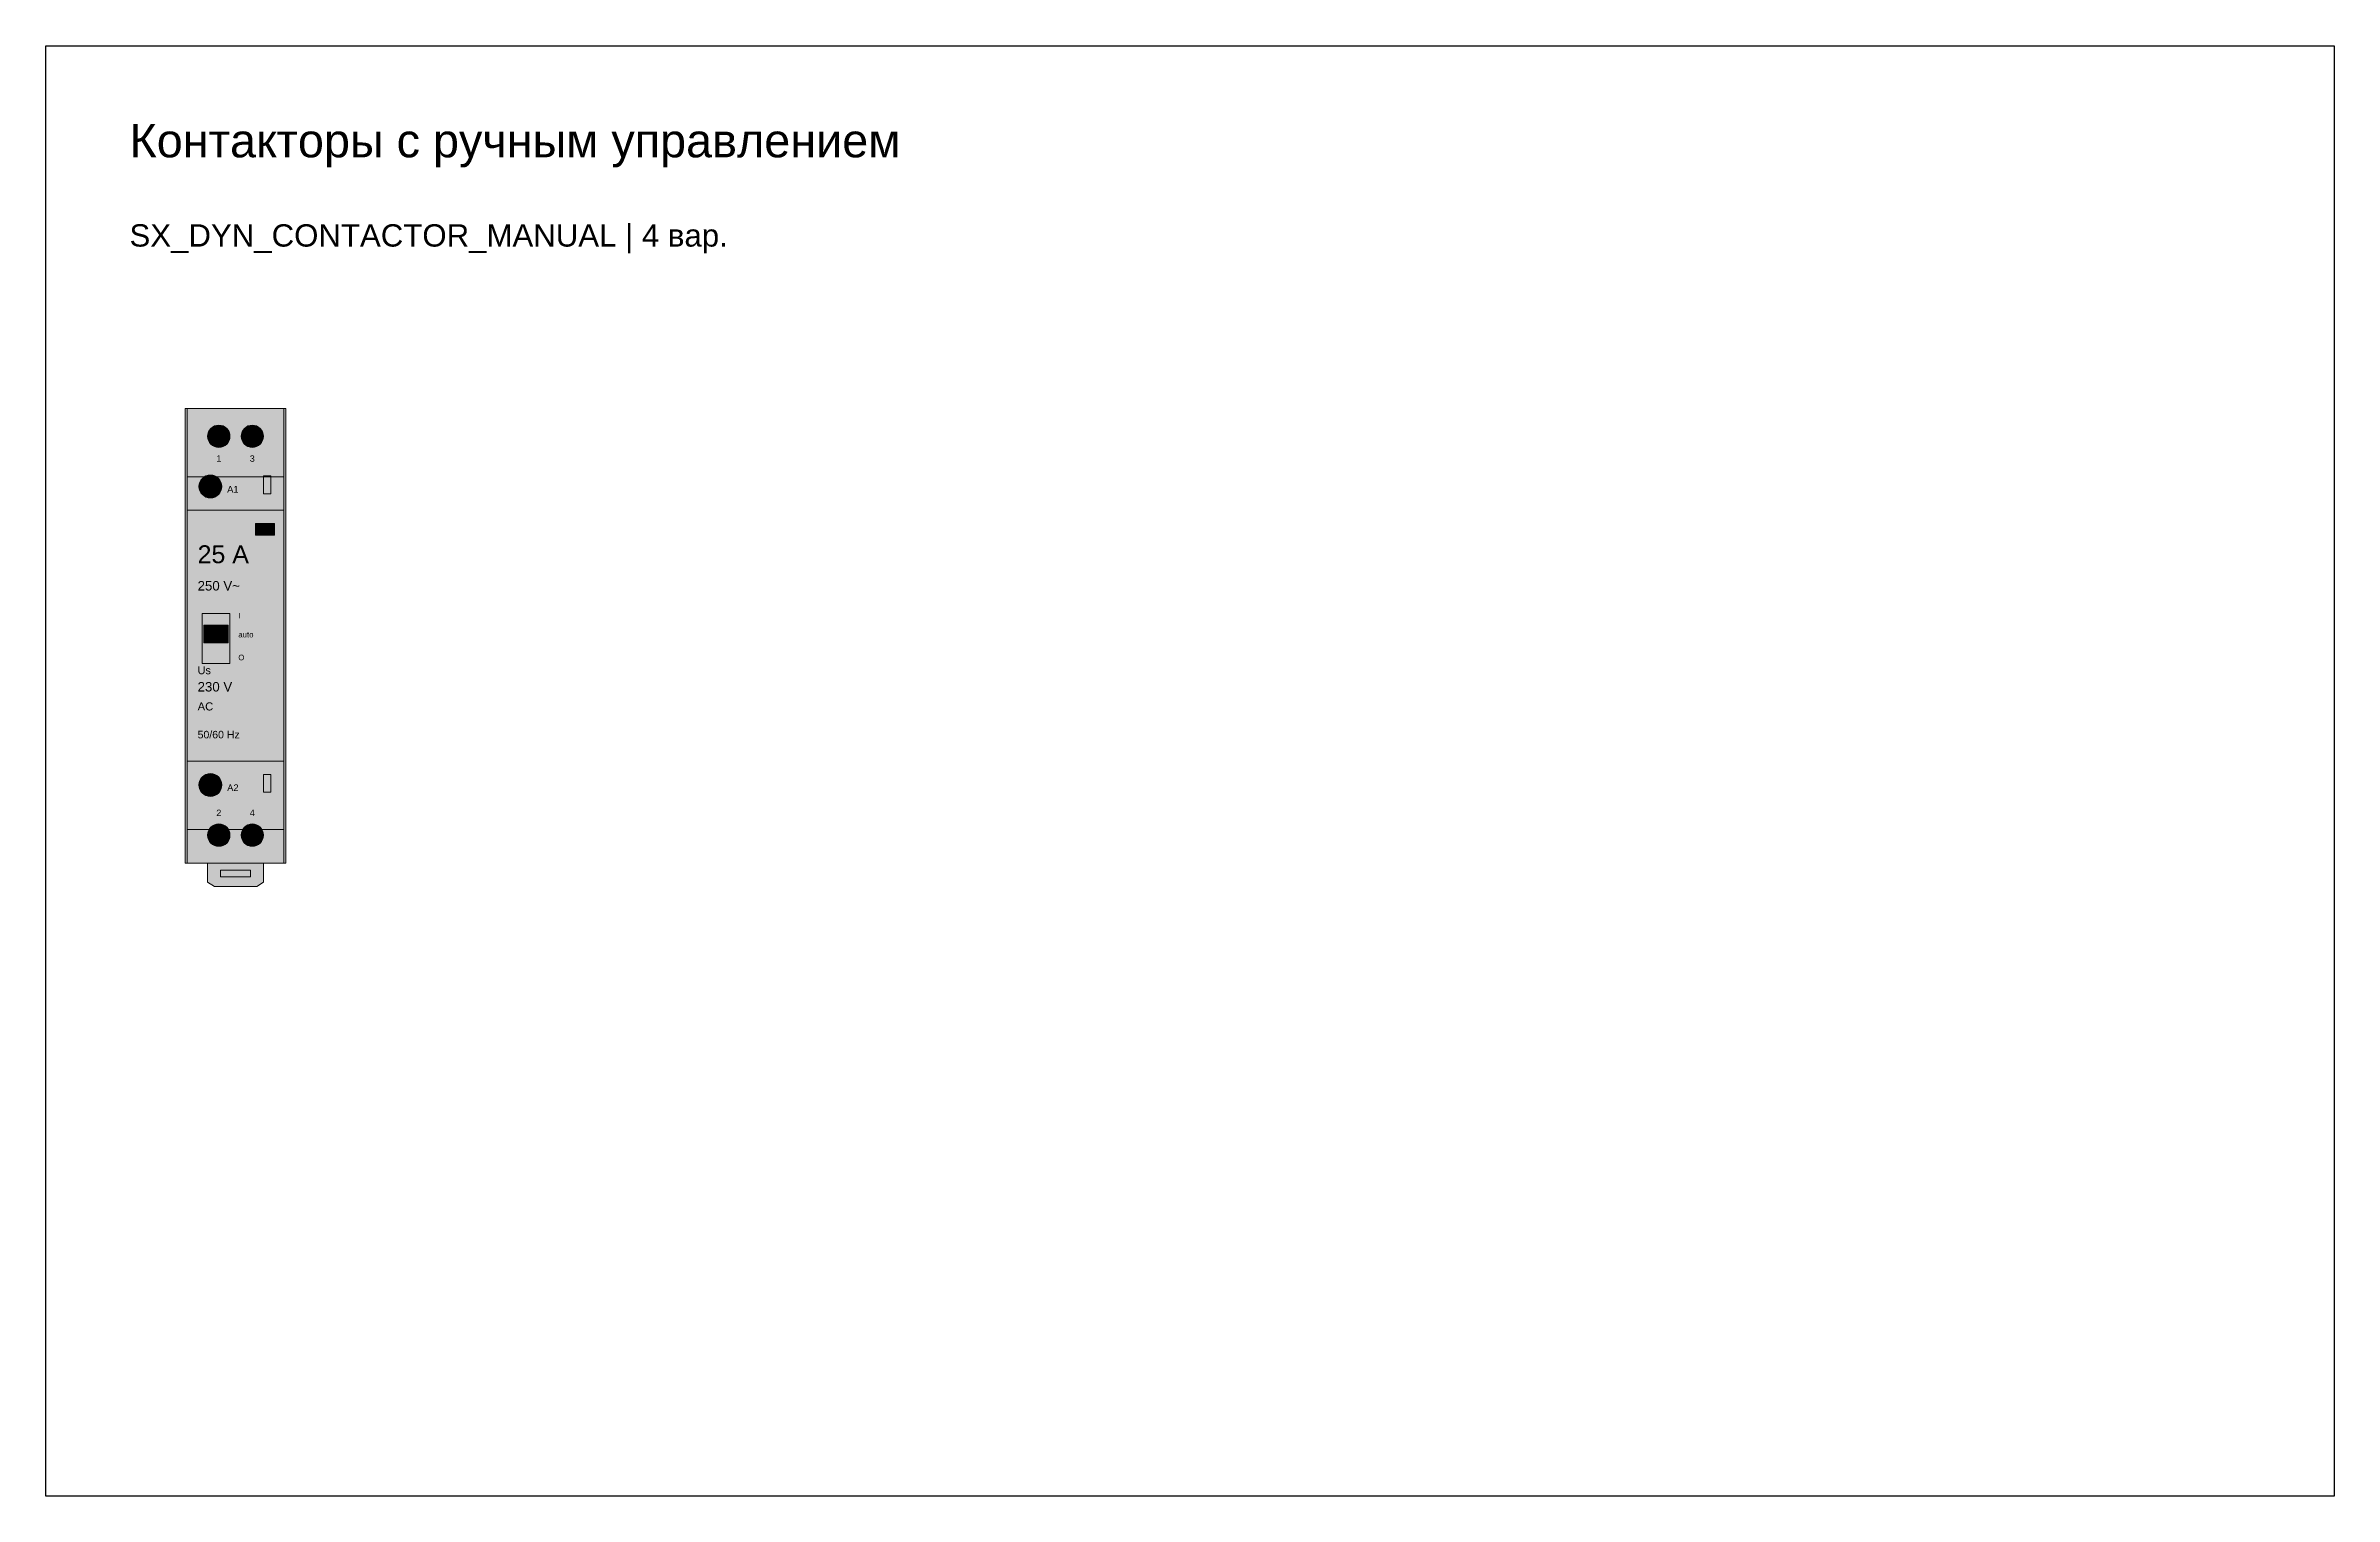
# Model space of a CAD drawing. Header units: millimetres. Extents: x 27500 to 33280, y -10980 to 420.
# Drawn here: x 28360 to 28770, y -1080 to -820 of the extents above; entities that cross this region are included whole.
import ezdxf
from ezdxf.enums import TextEntityAlignment as Align

# ---------------------------------------------------------------- set-up
doc = ezdxf.new("R2010")
doc.units = ezdxf.units.MM
for name, color, linetype, lineweight, true_color in [('CT_BODY', 7, 'Continuous', 5, 0xf1f1e9), ('CT_DETAIL', 7, 'Continuous', 5, 0x34393c), ('CT_INDICATOR', 7, 'Continuous', 5, 0xc32d2b), ('CT_SLOT', 7, 'Continuous', 5, 0x666e73), ('CT_TERMINAL', 7, 'Continuous', 5, 0xb1b6bb), ('LEVERS', 7, 'Continuous', 5, 0x2b7ac1)]:
    doc.layers.add(name, color=color, linetype=linetype, lineweight=lineweight, true_color=true_color)
doc.layers.add('LAYOUT_PARAMETERS', color=7, linetype='Continuous', plot=False)
doc.styles.add('LAYOUT_CONTACTOR_ARIAL', font='arial.ttf')
doc.styles.get("Standard").update_dxf_attribs({"font": 'arial.ttf'})
doc.styles.add('SX_DYNAMIC_ARIAL', font='arial.ttf')

# ---------------------------------------------------------------- blocks, each defined once
blk = doc.blocks.new('SX_DYN_CONTACTOR_MANUAL_G001')
at = {"layer": 'CT_BODY'}
for points in [[(0, -40.75), (18, -40.75), (18, 40.75), (0, 40.75)], [(0.35, 22.5), (17.65, 22.5), (17.65, 40.75), (0.35, 40.75)], [(0.35, -22.5), (17.65, -22.5), (17.65, 22.5), (0.35, 22.5)], [(0.35, -40.75), (17.65, -40.75), (17.65, -22.5), (0.35, -22.5)], [(4, -40.75), (4, -44.15), (5.2, -44.95), (12.8, -44.95), (14, -44.15), (14, -40.75)]]:
    blk.add_hatch(color=256, dxfattribs=at).paths.add_polyline_path(points)
at = {"layer": 'CT_INDICATOR'}
blk.add_hatch(color=256, dxfattribs=at).paths.add_polyline_path([(12.95, 18.35), (15.65, 18.35), (15.65, 19.75), (12.95, 19.75)])
at = {"layer": 'CT_SLOT'}
h = blk.add_hatch(color=256, dxfattribs=at)
edge = h.paths.add_edge_path()
edge.add_arc((6, 35.75), 2, 0, 360)
h = blk.add_hatch(color=256, dxfattribs=at)
edge = h.paths.add_edge_path()
edge.add_arc((12, 35.75), 2, 0, 360)
h = blk.add_hatch(color=256, dxfattribs=at)
edge = h.paths.add_edge_path()
edge.add_arc((4.5, 26.75), 2.05, 0, 360)
for points in [[(12.6, 18), (16, 18), (16, 20.1), (12.6, 20.1)], [(3, -5), (8, -5), (8, 4), (3, 4)], [(6.3, -43.25), (11.7, -43.25), (11.7, -42.05), (6.3, -42.05)]]:
    blk.add_hatch(color=256, dxfattribs=at).paths.add_polyline_path(points)
h = blk.add_hatch(color=256, dxfattribs=at)
edge = h.paths.add_edge_path()
edge.add_arc((4.5, -26.75), 2.05, 0, 360)
h = blk.add_hatch(color=256, dxfattribs=at)
edge = h.paths.add_edge_path()
edge.add_arc((6, -35.75), 2, 0, 360)
h = blk.add_hatch(color=256, dxfattribs=at)
edge = h.paths.add_edge_path()
edge.add_arc((12, -35.75), 2, 0, 360)
at = {"layer": 'CT_TERMINAL'}
h = blk.add_hatch(color=256, dxfattribs=at)
edge = h.paths.add_edge_path()
edge.add_arc((6, 35.75), 1.55, 0, 360)
h = blk.add_hatch(color=256, dxfattribs=at)
edge = h.paths.add_edge_path()
edge.add_arc((12, 35.75), 1.55, 0, 360)
h = blk.add_hatch(color=256, dxfattribs=at)
edge = h.paths.add_edge_path()
edge.add_arc((4.5, 26.75), 1.6, 0, 360)
h = blk.add_hatch(color=256, dxfattribs=at)
edge = h.paths.add_edge_path()
edge.add_arc((4.5, -26.75), 1.6, 0, 360)
h = blk.add_hatch(color=256, dxfattribs=at)
edge = h.paths.add_edge_path()
edge.add_arc((6, -35.75), 1.55, 0, 360)
h = blk.add_hatch(color=256, dxfattribs=at)
edge = h.paths.add_edge_path()
edge.add_arc((12, -35.75), 1.55, 0, 360)
at = {"layer": 'LEVERS'}
blk.add_hatch(color=256, dxfattribs=at).paths.add_polyline_path([(3.3, -1.3), (7.7, -1.3), (7.7, 1.9), (3.3, 1.9)])
at = {"layer": 'CT_DETAIL'}
for p, q in [((6, 34.51), (6, 36.99)), ((12, 34.51), (12, 36.99)), ((4.76, 35.75), (7.24, 35.75)), ((10.76, 35.75), (13.24, 35.75)), ((0.35, 28.5), (17.65, 28.5)), ((3.22, 26.75), (5.78, 26.75)), ((4.5, 25.47), (4.5, 28.03)), ((3.7, -0.3), (7.3, -0.3)), ((3.22, -26.75), (5.78, -26.75)), ((4.5, -28.03), (4.5, -25.47)), ((0.35, -34.75), (17.65, -34.75)), ((4.76, -35.75), (7.24, -35.75)), ((6, -36.99), (6, -34.51)), ((10.76, -35.75), (13.24, -35.75)), ((12, -36.99), (12, -34.51))]:
    blk.add_line(p, q, dxfattribs=at)
for points in [[(0, -40.75), (18, -40.75), (18, 40.75), (0, 40.75)], [(0.35, 22.5), (17.65, 22.5), (17.65, 40.75), (0.35, 40.75)], [(14, 25.45), (15.3, 25.45), (15.3, 28.65), (14, 28.65)], [(0.35, -22.5), (17.65, -22.5), (17.65, 22.5), (0.35, 22.5)], [(12.6, 18), (16, 18), (16, 20.1), (12.6, 20.1)], [(12.95, 18.35), (15.65, 18.35), (15.65, 19.75), (12.95, 19.75)], [(3, -5), (8, -5), (8, 4), (3, 4)], [(3.3, -1.3), (7.7, -1.3), (7.7, 1.9), (3.3, 1.9)], [(0.35, -40.75), (17.65, -40.75), (17.65, -22.5), (0.35, -22.5)], [(14, -28.05), (15.3, -28.05), (15.3, -24.85), (14, -24.85)], [(4, -40.75), (4, -44.15), (5.2, -44.95), (12.8, -44.95), (14, -44.15), (14, -40.75)], [(6.3, -43.25), (11.7, -43.25), (11.7, -42.05), (6.3, -42.05)]]:
    blk.add_lwpolyline(points, close=True, dxfattribs=at)
for centre, radius in [((6, 35.75), 2), ((6, 35.75), 1.55), ((12, 35.75), 2), ((12, 35.75), 1.55), ((4.5, 26.75), 2.05), ((4.5, 26.75), 1.6), ((4.5, -26.75), 2.05), ((4.5, -26.75), 1.6), ((6, -35.75), 2), ((6, -35.75), 1.55), ((12, -35.75), 2), ((12, -35.75), 1.55)]:
    blk.add_circle(centre, radius, dxfattribs=at)
at = {"layer": 'CT_DETAIL', "style": 'LAYOUT_CONTACTOR_ARIAL'}
for s, p in [('1', (6, 31.75)), ('3', (12, 31.75)), ('2', (6, -31.75)), ('4', (12, -31.75))]:
    blk.add_text(s, height=1.15, dxfattribs=at).set_placement(p, align=Align.MIDDLE_CENTER)
for s, height, p in [('A1', 1.2, (7.5, 25.65)), ('I', 1, (9.5, 3.1)), ('auto', 1, (9.5, -0.3)), ('O', 1, (9.5, -4.4)), ('Us', 1.4, (2.2, -6.9)), ('AC', 1.45, (2.2, -13.4)), ('50/60 Hz', 1.35, (2.2, -18.4)), ('A2', 1.2, (7.5, -27.85))]:
    blk.add_text(s, height=height, dxfattribs=at).set_placement(p)
blk = doc.blocks.new('*U490')
blk.add_blockref('SX_DYN_CONTACTOR_MANUAL_G001', (0, 0))
at = {"flags": 1}
for tag in ['SOURCE_BLOCK', 'MODEL']:
    blk.add_attdef(tag, (0, 0), '', height=1, dxfattribs=at)
at = {"layer": 'CT_DETAIL', "style": 'LAYOUT_CONTACTOR_ARIAL'}
for tag, p, height in [('IN_A', (2.2, 13), 3.2), ('UE_V', (2.2, 8.1), 1.7), ('COIL_V', (2.2, -10), 1.7)]:
    blk.add_attdef(tag, p, '', height=height, dxfattribs=at)
at = {"layer": 'LAYOUT_PARAMETERS', "style": 'LAYOUT_CONTACTOR_ARIAL', "flags": 1}
for tag in ['AC7A_A', 'AC7B_A', 'AUX_COMPAT', 'WIDTH_MM', 'SOURCE_FAMILY', 'CONTACTS', 'COIL_TYPE', 'UI_V', 'POLES', 'HEIGHT_MM', 'NOTE', 'DEPTH_MM', 'DIN', 'IP']:
    blk.add_attdef(tag, (0, 0), '', height=1.7, dxfattribs=at)

msp = doc.modelspace()

# ---------------------------------------------------------------- linework, layer by layer
at = {"color": 8}
msp.add_lwpolyline([(28360, -820), (28770, -820), (28770, -1080), (28360, -1080)], close=True, dxfattribs=at)

# ---------------------------------------------------------------- block references
msp.add_blockref('*U490', (28385, -925.75)).add_auto_attribs({'IN_A': '25 A', 'UE_V': '250 V~', 'COIL_V': '230 V'})

# ---------------------------------------------------------------- texts
at = {"color": 7, "style": 'SX_DYNAMIC_ARIAL'}
for s, height, p in [('Контакторы с ручным управлением', 6, (28375, -840)), ('SX_DYN_CONTACTOR_MANUAL | 4 вар.', 4, (28375, -856))]:
    msp.add_text(s, height=height, dxfattribs=at).set_placement(p)

doc.saveas('drawing.dxf')
